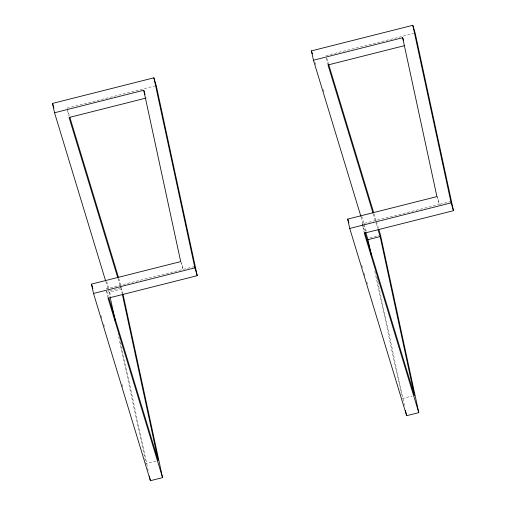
<?xml version="1.0" encoding="UTF-8"?>
<svg xmlns="http://www.w3.org/2000/svg" width="506" height="506" viewBox="0 0 506 506"><rect width="100%" height="100%" fill="white"/><g stroke="black" fill="none" stroke-linecap="round" stroke-linejoin="round"><path stroke-width="0.38" stroke-dasharray="2.53 1.9" d="M67.058 108.145L154.735 86.026M325.978 55.609L413.655 33.485M362.726 225.999L362.258 223.842L439.297 204.399L437.633 196.689M440.056 204.209L451.46 201.331M106.026 288.837L195.227 266.333M120.82 287.787L109.416 290.659L110.751 296.845M105.855 281.652L109.062 292.209L121.225 289.135L122.224 293.771M369.854 237.738L378.975 235.442M402.245 398.551L412.124 396.059M155.899 461.061L146.013 463.553L118.05 333.884M436.925 196.6L439.297 204.399M326.667 57.874L328.495 63.901M374.086 213.943L376.141 220.73M376.375 221.483L378.437 228.269M373.251 213.918L375.775 222.235M376.009 222.988L377.615 228.282M314.884 62.2L315.801 65.223M323.144 89.385L324.061 92.402M361.682 216.226L363.972 223.778M364.206 224.531L366.268 231.331M361.107 217.049L363.169 223.835M363.397 224.588L365.458 231.375M362.258 223.842L364.554 231.4M361.695 265.1L362.612 268.117M364.219 273.392L365.136 276.409M366.736 281.684L367.653 284.701M180.908 262.31L183.064 269.401L181.565 262.456M67.285 108.898L69.581 116.443M118.828 278.547L122.914 293.771M118.006 278.553L120.074 285.359M120.308 286.111L121.225 289.135M106.665 281.602L108.727 288.395M106.715 291.108L108.322 296.402M101.111 315.776L102.029 318.786M103.635 324.068L104.552 327.085M121.959 384.383L122.876 387.4M376.825 277.503L404.465 405.667M374.801 271.292L401.745 396.236M326.598 58.487L327.837 64.237M362.878 226.713L364.276 233.184M120.58 342.423L148.233 470.656M109.062 292.209L110.061 296.839M67.677 111.023L68.765 116.057M106.494 290.994L107.886 297.465"/><path stroke-width="0.76" d="M52.523 103.414L153.887 77.835L156.259 85.641L197.245 275.675L108.044 298.186L162.565 477.632L150.402 480.7L93.509 293.455L91.491 284.106L180.693 261.596L143.742 90.251L54.54 112.762L52.523 103.414L53.902 107.942M311.443 50.878L412.807 25.3L415.179 33.105L453.477 210.679L364.276 233.184L418.791 412.63L406.628 415.698L349.741 228.453L347.723 219.104L436.925 196.6L402.662 37.716L313.461 60.22L311.443 50.878L312.36 53.895M146.114 98.056L69.075 117.493L117.778 277.794M404.269 45.711L327.996 64.958L373.023 213.159M349.741 228.453L451.105 202.874L453.477 210.679M93.509 293.455L194.873 267.876L197.245 275.675M365.914 232.88L367.976 239.667L380.145 236.599L414.408 395.483L364.788 232.159M402.662 37.716L403.522 40.55M328.723 64.654L373.624 212.438M378.665 229.022L380.499 235.056L418.791 412.63M378.077 229.794L380.145 236.599M313.461 60.22L360.879 216.296M347.723 219.104L348.868 222.874M143.742 90.251L145.032 94.508M69.809 117.196L118.6 277.794M54.54 112.762L105.621 280.893M108.784 297.914L158.176 460.485L122.389 294.543M91.491 284.106L92.87 288.629M412.807 25.3L451.105 202.874M405.464 410.296L406.628 415.698M367.976 239.667L371.303 255.094M153.887 77.835L194.873 267.876M123.078 294.543L162.565 477.632M149.396 476.064L150.402 480.7M110.226 297.61L115.216 320.766"/></g></svg>
